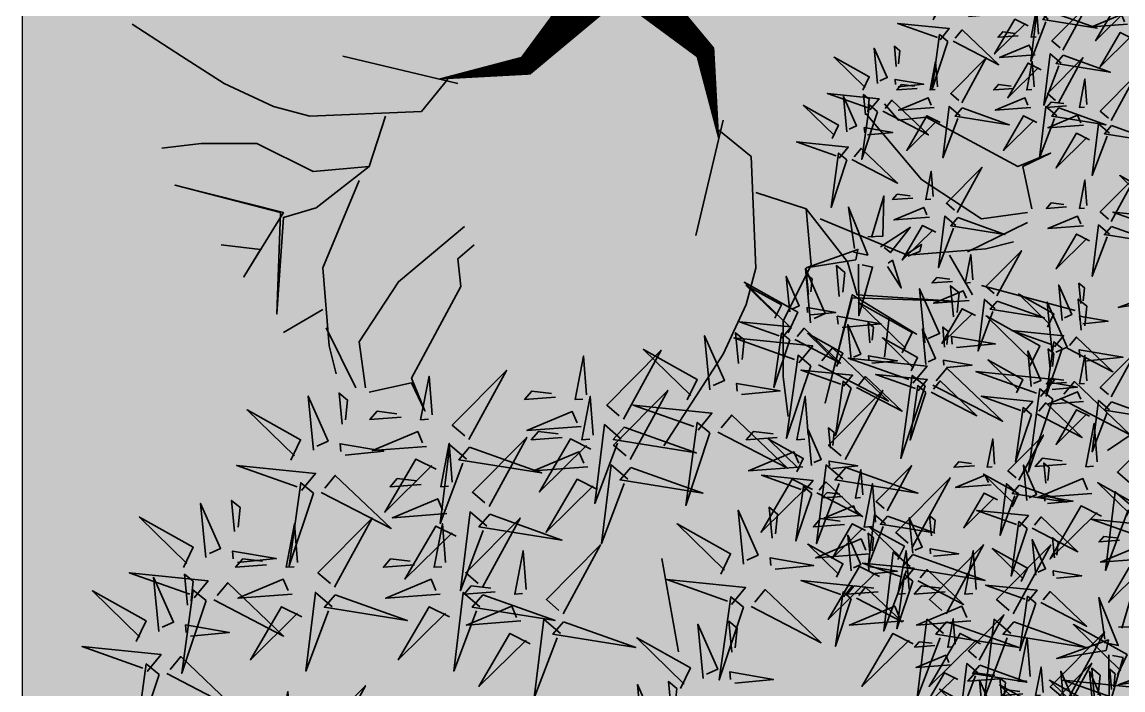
# Model space of a CAD drawing. Header units: millimetres. Extents: x -176651 to 424033, y -469666 to 486614.
# Drawn here: x 220312 to 220899, y 65983 to 66338 of the extents above; entities that cross this region are included whole.
import ezdxf

# ---------------------------------------------------------------- set-up
doc = ezdxf.new("R2010")
doc.units = ezdxf.units.MM
doc.layers.add('1625_West Villa$0$ad-Elevation 10', color=8, linetype='Continuous')
doc.layers.add('1625_West Villa$0$ad-Verandah', color=8, linetype='Continuous')
doc.layers.add('1625_West Villa$0$ad-Landscape', color=8, linetype='Continuous', lineweight=35)

# ---------------------------------------------------------------- blocks, each defined once
blk = doc.blocks.new('1625_West Villa$0$bamboo')
at = {"layer": '1625_West Villa$0$ad-Landscape', "color": 76}
for p, q in [((-23.6, 61.9), (-370, 296.3)), ((-470.6, -139.1), (-761.2, -217.2))]:
    blk.add_line(p, q, dxfattribs=at)
at = {"layer": '1625_West Villa$0$ad-Landscape', "color": 62}
blk.add_line((-124.2, -652.6), (-157.7, -842.3), dxfattribs=at)
at = {"layer": '1625_West Villa$0$ad-Landscape', "color": 76}
for points in [[(-802.5, 1139.6), (-782.6, 1098), (-891.6, 1037.1), (-795.3, 1130.9)], [(-756.8, 1119.3), (-767.3, 1009.2), (-726.8, 1100.5), (-749.7, 1110.6)], [(-773.2, 987.3), (-807.1, 958.2), (-826.6, 1118), (-780.4, 995.8)], [(-461.1, 1112.3), (-441.3, 1070.7), (-550.3, 1009.8), (-454, 1103.7)], [(-495.2, 1097.3), (-418.8, 957), (-529.1, 1068.2), (-503.7, 1090.1)], [(-415.5, 1092), (-426, 981.9), (-385.5, 1073.2), (-408.4, 1083.4)], [(-365.5, 930.4), (-364.8, 1090.2), (-321.7, 939.6), (-354.5, 932.7)], [(-698.4, 1066), (-704.4, 1003.1), (-687.2, 1017.3), (-691.3, 1057.4)], [(-633.3, 1052.3), (-696.3, 1057), (-681.8, 1040.1), (-641.8, 1045)], [(-570.3, 1047.5), (-576.3, 968.8), (-593.4, 1057.2), (-577.6, 1056)], [(-357.1, 1038.7), (-363.1, 975.8), (-345.9, 990), (-350, 1030.1)], [(-767.1, 963.1), (-620.5, 1015.5), (-788.9, 988.5), (-767.1, 963.1)], [(-183, 999), (-336.7, 1023.7), (-176.1, 966.2), (-183, 999)], [(-768.3, 947.3), (-691.9, 807), (-802.2, 918.2), (-776.8, 940.1)], [(-374.1, 917.2), (-527.8, 941.9), (-367.2, 884.4), (-374.1, 917.2)], [(-592.6, 770.2), (-641.9, 917.8), (-618.4, 748.9), (-592.6, 770.2)], [(-380.5, 893), (-336.7, 902.2), (-396.6, 752.7), (-378.2, 882.1)], [(-576.8, 768.6), (-434.9, 842.2), (-548.4, 734.1), (-569.7, 760)], [(-336.2, 845.3), (-290.1, 843.6), (-286.7, 718.8), (-325.2, 847.6)], [(-959.1, 700.5), (-817.2, 774), (-930.7, 666), (-952, 691.8)], [(-616.9, 764.6), (-588.5, 730.1), (-748.7, 713.9), (-625.5, 757.5)], [(-261.6, 680.5), (-302.7, 659.9), (-365.8, 767.6), (-270, 673.2)], [(-638.6, 703.2), (-618.8, 661.6), (-727.8, 600.7), (-631.5, 694.6)], [(-619.9, 538.4), (-669.2, 686), (-645.7, 517), (-619.9, 538.4)], [(-593, 682.9), (-603.5, 572.8), (-563, 664.1), (-585.9, 674.3)], [(-528.6, 692.6), (-450, 684.9), (-538.7, 669.7), (-537.2, 685.5)], [(-534.6, 629.7), (-540.6, 566.8), (-523.4, 581), (-527.5, 621)], [(-280.9, 634.5), (-391.2, 642.7), (-299.1, 604.1), (-289.4, 627.2)], [(-604.1, 536.8), (-462.2, 610.4), (-575.7, 502.3), (-597, 528.2)], [(-289.2, 560), (-260.8, 525.6), (-421, 509.3), (-297.8, 552.9)], [(-333, 575), (-396, 579.7), (-381.4, 562.8), (-341.5, 567.7)], [(-650.3, 428.2), (-684.2, 399.1), (-703.7, 559), (-657.6, 436.7)], [(-712.1, 448.7), (-753.3, 428.1), (-816.4, 535.7), (-720.6, 441.4)], [(-644.2, 532.8), (-615.8, 498.3), (-776, 482), (-652.8, 525.7)], [(-311, 498.7), (-291.1, 457.1), (-400.1, 396.2), (-303.9, 490)], [(-665.9, 471.4), (-646.1, 429.8), (-755.1, 368.9), (-658.8, 462.8)], [(-644.2, 404), (-497.6, 456.4), (-666, 429.4), (-644.2, 404)], [(-620.3, 451.1), (-630.8, 341), (-590.3, 432.3), (-613.2, 442.5)], [(-555.9, 460.7), (-477.3, 453.1), (-566, 437.9), (-564.5, 453.6)], [(-731.5, 402.7), (-841.7, 410.9), (-749.6, 372.3), (-739.9, 395.4)], [(-645.4, 388.3), (-569, 247.9), (-679.3, 359.1), (-653.9, 381)], [(-561.9, 397.8), (-567.9, 334.9), (-550.7, 349.1), (-554.8, 389.2)], [(-783.5, 343.2), (-846.5, 347.9), (-832, 331), (-792, 335.9)], [(-720.5, 338.5), (-726.5, 259.7), (-743.5, 348.1), (-727.8, 346.9)], [(-606.2, 183.8), (-655.6, 331.4), (-632, 162.5), (-606.2, 183.8)], [(-363.6, 169.2), (-397.5, 140), (-417, 299.9), (-370.9, 177.6)], [(-425.4, 189.6), (-466.6, 169), (-529.7, 276.7), (-433.9, 182.4)], [(-590.5, 182.3), (-448.6, 255.9), (-562, 147.8), (-583.4, 173.7)], [(-918.2, 114.1), (-776.2, 187.7), (-889.7, 79.6), (-911, 105.5)], [(-357.5, 145), (-210.9, 197.3), (-379.3, 170.3), (-357.5, 145)], [(-630.5, 178.2), (-602.1, 143.7), (-762.3, 127.5), (-639.2, 171.1)], [(-444.7, 143.6), (-555, 151.8), (-462.9, 113.3), (-453.2, 136.3)], [(-652.3, 116.9), (-632.5, 75.3), (-741.4, 14.4), (-645.2, 108.2)], [(-510.6, -20.7), (-560, 126.9), (-536.5, -42), (-510.6, -20.7)], [(-358.7, 129.2), (-282.3, -11.2), (-392.6, 100.1), (-367.2, 121.9)], [(-606.6, 96.6), (-617.1, -13.5), (-576.7, 77.8), (-599.5, 88)], [(-542.2, 106.2), (-463.6, 98.6), (-552.3, 83.4), (-550.8, 99.1)], [(-496.8, 84.1), (-559.8, 88.8), (-545.3, 71.9), (-505.3, 76.8)], [(-433.8, 79.4), (-439.8, 0.6), (-456.8, 89), (-441.1, 87.9)], [(-494.9, -22.2), (-353, 51.3), (-466.5, -56.7), (-487.8, -30.9)], [(-535, -26.3), (-506.5, -60.8), (-666.8, -77), (-543.6, -33.4)], [(-511, -108), (-521.6, -218), (-481.1, -126.7), (-503.9, -116.6)], [(-446.7, -98.3), (-368, -105.9), (-456.8, -121.2), (-455.3, -105.4)], [(-183, -173.7), (-336.7, -149), (-176.1, -206.5), (-183, -173.7)], [(-452.7, -161.2), (-458.7, -224.1), (-441.4, -209.9), (-445.5, -169.8)], [(-363.6, -376.3), (-397.5, -405.4), (-417, -245.5), (-370.9, -367.8)], [(-425.4, -355.8), (-466.6, -376.5), (-529.7, -268.8), (-433.9, -363.1)], [(-357.5, -400.5), (-210.9, -348.1), (-379.3, -375.1), (-357.5, -400.5)], [(-444.7, -401.9), (-555, -393.6), (-462.9, -432.2), (-453.2, -409.1)], [(-221, -394.5), (-192.5, -429), (-352.8, -445.2), (-229.6, -401.6)], [(-358.7, -416.2), (-282.3, -556.6), (-392.6, -445.4), (-367.2, -423.5)], [(-496.8, -461.3), (-559.8, -456.6), (-545.3, -473.5), (-505.3, -468.6)], [(-433.8, -466), (-439.8, -544.8), (-456.8, -456.4), (-441.1, -457.6)], [(-242.7, -455.8), (-222.9, -497.4), (-331.8, -558.3), (-235.6, -464.5)], [(-197, -476.1), (-207.5, -586.2), (-167.1, -494.9), (-189.9, -484.8)], [(617.4, -483.1), (637.2, -524.7), (528.3, -585.6), (624.5, -491.7)], [(663.1, -503.4), (652.6, -613.5), (693, -522.2), (670.2, -512)], [(-138.6, -529.4), (-144.7, -592.3), (-127.4, -578.1), (-131.5, -538)], [(-363.6, -689.9), (-397.5, -719), (-417, -559.2), (-370.9, -681.4)], [(414.6, -689.9), (380.7, -719), (361.2, -559.2), (407.3, -681.4)], [(551.1, -689.9), (517.2, -719), (497.7, -559.2), (543.9, -681.4)], [(665.2, -552.6), (741.7, -693), (631.3, -581.7), (656.8, -559.9)], [(789.3, -544.5), (817.8, -578.9), (657.5, -595.2), (780.7, -551.6)], [(721.5, -556.7), (715.5, -619.6), (732.7, -605.4), (728.6, -565.3)], [(767.6, -605.8), (787.4, -647.4), (678.5, -708.3), (774.7, -614.5)], [(796.9, -949), (763, -978.1), (743.5, -818.2), (789.6, -940.5)], [(735.1, -928.5), (693.9, -949.2), (630.8, -841.5), (726.6, -935.8)], [(801.8, -988.9), (878.2, -1129.3), (767.9, -1018.1), (793.3, -996.2)], [(726.7, -1038.7), (720.7, -1117.5), (703.7, -1029.1), (719.4, -1030.3)], [(651.9, -1167.6), (793.8, -1094.1), (680.3, -1202.1), (659, -1176.3)], [(700.2, -1243.7), (778.8, -1251.3), (690.1, -1266.6), (691.6, -1250.8)]]:
    blk.add_lwpolyline(points, dxfattribs=at)
at = {"layer": '1625_West Villa$0$ad-Landscape', "color": 62}
for points in [[(-835, 1007.8), (-876.2, 987.1), (-939.2, 1094.8), (-843.4, 1000.5)], [(-854.3, 961.7), (-964.6, 970), (-872.5, 931.4), (-862.8, 954.4)], [(-1166, 756.5), (-1215.3, 904.1), (-1191.8, 735.2), (-1166, 756.5)], [(-906.4, 902.3), (-969.4, 907), (-954.8, 890.1), (-914.9, 895)], [(-843.4, 897.5), (-849.4, 818.8), (-866.4, 907.2), (-850.7, 906)], [(-1150.2, 755), (-1008.3, 828.6), (-1121.8, 720.5), (-1143.1, 746.4)], [(-974.8, 702), (-1024.2, 849.6), (-1000.7, 680.7), (-974.8, 702)], [(-1190.3, 750.9), (-1161.9, 716.5), (-1322.1, 700.2), (-1198.9, 743.8)], [(-999.2, 696.4), (-970.7, 661.9), (-1131, 645.7), (-1007.8, 689.3)], [(-1212, 689.6), (-1192.2, 648), (-1301.2, 587.1), (-1204.9, 680.9)], [(-1102, 678.9), (-1023.4, 671.3), (-1112.1, 656.1), (-1110.6, 671.8)], [(-1166.4, 669.3), (-1176.9, 559.2), (-1136.4, 650.5), (-1159.3, 660.7)], [(-1059.9, 523.7), (-1093.8, 494.6), (-1113.3, 654.4), (-1067.1, 532.2)], [(-1121.7, 544.2), (-1162.9, 523.5), (-1225.9, 631.2), (-1130.2, 536.9)], [(-1020.9, 635), (-1001.1, 593.4), (-1110, 532.6), (-1013.8, 626.4)], [(-1108, 616), (-1114, 553.1), (-1096.8, 567.3), (-1100.9, 607.4)], [(-975.2, 614.7), (-985.8, 504.7), (-945.3, 596), (-968.1, 606.1)], [(-910.8, 624.4), (-832.2, 616.8), (-921, 601.5), (-919.5, 617.3)], [(-1288.8, 429.3), (-1338.2, 576.9), (-1314.7, 408), (-1288.8, 429.3)], [(-916.9, 561.5), (-922.9, 498.6), (-905.6, 512.8), (-909.7, 552.9)], [(-1053.8, 499.5), (-907.2, 551.9), (-1075.6, 524.9), (-1053.8, 499.5)], [(-1273.1, 427.7), (-1131.2, 501.3), (-1244.7, 393.3), (-1266, 419.1)], [(-1141, 498.1), (-1251.3, 506.4), (-1159.2, 467.8), (-1149.5, 490.8)], [(-1055, 483.7), (-978.6, 343.4), (-1088.9, 454.6), (-1063.5, 476.4)], [(-1193.1, 438.6), (-1256.1, 443.4), (-1241.5, 426.4), (-1201.6, 431.4)], [(-1130.1, 433.9), (-1136.1, 355.2), (-1153.1, 443.6), (-1137.4, 442.4)], [(-1313.2, 423.7), (-1284.7, 389.2), (-1445, 373), (-1321.8, 416.6)], [(-1334.9, 362.3), (-1315.1, 320.7), (-1424, 259.8), (-1327.8, 353.7)], [(-1289.2, 342), (-1299.8, 231.9), (-1259.3, 323.3), (-1282.1, 333.4)], [(-1224.9, 351.7), (-1146.2, 344), (-1235, 328.8), (-1233.5, 344.6)], [(-1230.9, 288.8), (-1236.9, 225.9), (-1219.6, 240.1), (-1223.8, 280.1)], [(-1166, 102), (-1215.3, 249.6), (-1191.8, 80.7), (-1166, 102)], [(-933.9, 115.6), (-983.2, 263.3), (-959.7, 94.3), (-933.9, 115.6)], [(-1150.2, 100.5), (-1008.3, 174), (-1121.8, 66), (-1143.1, 91.9)], [(-1357.1, -48), (-1406.5, 99.6), (-1382.9, -69.3), (-1357.1, -48)], [(-1190.3, 96.4), (-1161.9, 61.9), (-1322.1, 45.7), (-1198.9, 89.3)], [(-958.2, 110.1), (-929.8, 75.6), (-1090, 59.3), (-966.8, 103)], [(-979.9, 48.7), (-960.1, 7.1), (-1069.1, -53.8), (-972.8, 40.1)], [(-1341.4, -49.5), (-1199.5, 24), (-1312.9, -84), (-1334.3, -58.1)], [(-1212, 35.1), (-1192.2, -6.5), (-1301.2, -67.4), (-1204.9, 26.4)], [(-1102, 24.4), (-1023.4, 16.8), (-1112.1, 1.6), (-1110.6, 17.3)], [(-934.3, 28.4), (-944.8, -81.7), (-904.3, 9.6), (-927.2, 19.8)], [(-869.9, 38), (-791.3, 30.4), (-880, 15.2), (-878.5, 30.9)], [(-548.2, 43.3), (-554.2, -19.6), (-537, -5.4), (-541.1, 34.7)], [(-1166.4, 14.8), (-1176.9, -95.3), (-1136.4, -4), (-1159.3, 6.1)], [(-718.6, -144.5), (-752.5, -173.6), (-772, -13.7), (-725.8, -136)], [(-1108, -38.5), (-1114, -101.4), (-1096.8, -87.2), (-1100.9, -47.1)], [(-780.4, -124), (-821.5, -144.7), (-884.6, -37), (-788.8, -131.3)], [(-875.9, -24.9), (-881.9, -87.8), (-864.7, -73.6), (-868.8, -33.5)], [(-1381.4, -53.6), (-1353, -88.1), (-1513.2, -104.3), (-1390.1, -60.7)], [(-556.7, -87.7), (-536.9, -129.3), (-645.8, -190.1), (-549.6, -96.3)], [(-1403.2, -114.9), (-1383.3, -156.5), (-1492.3, -217.4), (-1396.1, -123.6)], [(-1293.1, -125.6), (-1214.5, -133.2), (-1303.2, -148.4), (-1301.7, -132.7)], [(-1143.7, -283.2), (-1143, -123.3), (-1099.9, -274), (-1132.7, -280.9)], [(-712.5, -168.7), (-565.9, -116.3), (-734.3, -143.3), (-712.5, -168.7)], [(-1357.5, -135.2), (-1368, -245.3), (-1327.6, -154), (-1350.4, -143.9)], [(-799.7, -170.1), (-910, -161.8), (-817.9, -200.4), (-808.2, -177.3)], [(-1299.1, -188.5), (-1305.1, -251.4), (-1287.9, -237.2), (-1292, -197.1)], [(-713.7, -184.4), (-637.3, -324.8), (-747.6, -213.6), (-722.2, -191.7)], [(-1053.9, -275.7), (-1010.7, -209.6), (-1038.4, -295.3), (-1051.6, -286.6)], [(-851.8, -229.5), (-914.8, -224.8), (-900.2, -241.7), (-860.3, -236.8)], [(-788.8, -234.2), (-794.8, -313), (-811.8, -224.6), (-796, -225.8)], [(-1152.3, -296.4), (-1306, -271.7), (-1145.4, -329.2), (-1152.3, -296.4)], [(-841.4, -403.5), (-875.3, -432.7), (-894.8, -272.8), (-848.7, -395.1)], [(-1158.7, -320.6), (-1114.9, -311.4), (-1174.8, -460.8), (-1156.4, -331.5)], [(-903.2, -383.1), (-944.4, -403.7), (-1007.5, -296), (-911.7, -390.3)], [(-1000.9, -310.2), (-948, -344.7), (-952.6, -322.9), (-990, -307.9)], [(-1075.2, -337.2), (-982.6, -397.6), (-1044.7, -319.4), (-1064.3, -334.9)], [(-1114.4, -368.3), (-1068.3, -370), (-1064.9, -494.8), (-1103.4, -366)], [(-835.4, -427.8), (-688.8, -375.4), (-857.2, -402.4), (-835.4, -427.8)], [(-922.6, -429.1), (-1032.9, -420.9), (-940.7, -459.5), (-931.1, -436.4)], [(-836.6, -443.5), (-760.1, -583.9), (-870.5, -472.6), (-845, -450.8)], [(-1179.6, -607.1), (-1229, -459.4), (-1205.5, -628.4), (-1179.6, -607.1)], [(-974.6, -488.6), (-1037.7, -483.9), (-1023.1, -500.8), (-983.1, -495.9)], [(-911.6, -493.3), (-917.6, -572.1), (-934.7, -483.7), (-918.9, -484.8)], [(-1163.9, -608.6), (-1022, -535), (-1135.5, -643.1), (-1156.8, -617.2)], [(-119.8, -578.6), (-100, -620.2), (-209, -681), (-112.7, -587.2)], [(-425.4, -669.4), (-466.6, -690.1), (-529.7, -582.4), (-433.9, -676.7)], [(-74.2, -598.9), (-84.7, -708.9), (-44.2, -617.6), (-67, -607.5)], [(8.2, -743.4), (-41.2, -595.8), (-17.7, -764.7), (8.2, -743.4)], [(-9.8, -589.2), (68.8, -596.8), (-19.9, -612), (-18.4, -596.3)], [(352.8, -669.4), (311.6, -690.1), (248.5, -582.4), (344.3, -676.7)], [(489.3, -669.4), (448.2, -690.1), (385.1, -582.4), (480.9, -676.7)], [(527.1, -597.7), (464.1, -593), (478.7, -609.9), (518.7, -605)], [(590.2, -602.4), (584.1, -681.2), (567.1, -592.8), (582.9, -593.9)], [(-1204, -612.6), (-1175.5, -647.1), (-1335.8, -663.4), (-1212.6, -619.7)], [(-1084.1, -757), (-1133.4, -609.4), (-1109.9, -778.4), (-1084.1, -757)], [(-827.8, -744.4), (-861.7, -773.6), (-881.2, -613.7), (-835.1, -736)], [(-527.4, -744.4), (-561.3, -773.6), (-580.8, -613.7), (-534.7, -736)], [(-889.6, -724), (-930.8, -744.6), (-993.8, -636.9), (-898.1, -731.2)], [(-589.2, -724), (-630.4, -744.6), (-693.5, -636.9), (-597.7, -731.2)], [(-357.5, -714.1), (-210.9, -661.7), (-379.3, -688.7), (-357.5, -714.1)], [(-15.8, -652.1), (-21.8, -715), (-4.6, -700.8), (-8.7, -660.7)], [(420.7, -714.1), (567.3, -661.7), (398.9, -688.7), (420.7, -714.1)], [(557.2, -714.1), (703.8, -661.7), (535.4, -688.7), (557.2, -714.1)], [(-1225.7, -674), (-1205.9, -715.6), (-1314.8, -776.5), (-1218.6, -682.6)], [(-1115.6, -684.7), (-1037, -692.3), (-1125.7, -707.5), (-1124.2, -691.8)], [(-1068.3, -758.6), (-926.4, -685), (-1039.9, -793.1), (-1061.2, -767.2)], [(23.9, -744.9), (165.8, -671.4), (52.3, -779.4), (31, -753.6)], [(-1180, -694.3), (-1190.5, -804.4), (-1150.1, -713.1), (-1172.9, -702.9)], [(-444.7, -715.5), (-555, -707.2), (-462.9, -745.8), (-453.2, -722.8)], [(333.5, -715.5), (223.2, -707.2), (315.3, -745.8), (325, -722.8)], [(346.4, -826.2), (312.4, -855.4), (293, -695.5), (339.1, -817.8)], [(470, -715.5), (359.7, -707.2), (451.8, -745.8), (461.5, -722.8)], [(-821.7, -768.6), (-675.1, -716.3), (-843.5, -743.3), (-821.7, -768.6)], [(-521.3, -768.6), (-374.8, -716.3), (-543.2, -743.3), (-521.3, -768.6)], [(-358.7, -729.9), (-282.3, -870.2), (-392.6, -759), (-367.2, -737.1)], [(284.5, -805.8), (243.4, -826.4), (180.3, -718.7), (276.1, -813.1)], [(419.5, -729.9), (495.9, -870.2), (385.6, -759), (411, -737.1)], [(556, -729.9), (632.4, -870.2), (522.1, -759), (547.5, -737.1)], [(-1121.6, -747.6), (-1127.7, -810.5), (-1110.4, -796.3), (-1114.5, -756.2)], [(-16.2, -749), (12.3, -783.5), (-148, -799.7), (-24.8, -756.1)], [(-1108.4, -762.6), (-1079.9, -797.1), (-1240.2, -813.4), (-1117, -769.7)], [(-908.9, -770), (-1019.2, -761.8), (-927.1, -800.3), (-917.4, -777.3)], [(-608.6, -770), (-718.8, -761.8), (-626.7, -800.3), (-617.1, -777.3)], [(-513.8, -908.1), (-547.7, -937.2), (-567.2, -777.3), (-521, -899.6)], [(-496.8, -774.9), (-559.8, -770.2), (-545.3, -787.1), (-505.3, -782.2)], [(-433.8, -779.7), (-439.8, -858.4), (-456.8, -770), (-441.1, -771.2)], [(281.4, -774.9), (218.4, -770.2), (232.9, -787.1), (272.9, -782.2)], [(344.4, -779.7), (338.4, -858.4), (321.4, -770), (337.1, -771.2)], [(417.9, -774.9), (354.9, -770.2), (369.5, -787.1), (409.4, -782.2)], [(480.9, -779.7), (474.9, -858.4), (457.9, -770), (473.7, -771.2)], [(-822.9, -784.4), (-746.5, -924.8), (-856.8, -813.5), (-831.4, -791.7)], [(-575.6, -887.6), (-616.8, -908.3), (-679.8, -800.6), (-584, -894.9)], [(-522.5, -784.4), (-446.1, -924.8), (-556.4, -813.5), (-531, -791.7)], [(352.4, -850.5), (499, -798.1), (330.6, -825.1), (352.4, -850.5)], [(-1130.1, -824), (-1110.3, -865.6), (-1219.3, -926.5), (-1123, -832.6)], [(-961, -829.5), (-1024, -824.8), (-1009.5, -841.7), (-969.5, -836.8)], [(-898, -834.2), (-904, -913), (-921, -824.6), (-905.3, -825.7)], [(-865.6, -975.2), (-915, -827.6), (-891.5, -996.5), (-865.6, -975.2)], [(-660.6, -829.5), (-723.6, -824.8), (-709.1, -841.7), (-669.1, -836.8)], [(-597.6, -834.2), (-603.6, -913), (-620.7, -824.6), (-604.9, -825.7)], [(-37.9, -810.4), (-18.1, -852), (-127, -912.8), (-30.8, -819)], [(72.2, -821), (150.8, -828.6), (62, -843.8), (63.5, -828.1)], [(-1084.5, -844.3), (-1095, -954.4), (-1054.5, -863.1), (-1077.3, -852.9)], [(-1020.1, -834.7), (-941.4, -842.3), (-1030.2, -857.5), (-1028.7, -841.8)], [(7.8, -830.7), (-2.8, -940.7), (37.7, -849.4), (14.9, -839.3)], [(265.2, -851.8), (154.9, -843.6), (247, -882.2), (256.7, -859.1)], [(351.2, -866.2), (427.7, -1006.6), (317.3, -895.4), (342.8, -873.5)], [(-507.7, -932.3), (-361.1, -879.9), (-529.5, -906.9), (-507.7, -932.3)], [(-227.1, -1003.5), (-261, -1032.7), (-280.5, -872.8), (-234.3, -995)], [(66.1, -883.9), (60.1, -946.8), (77.4, -932.6), (73.3, -892.5)], [(209.8, -1003.5), (175.9, -1032.7), (156.4, -872.8), (202.6, -995)], [(-1026.1, -897.6), (-1032.1, -960.5), (-1014.9, -946.3), (-1019, -906.2)], [(-849.9, -976.7), (-708, -903.2), (-821.4, -1011.2), (-842.8, -985.4)], [(-554.7, -1044.4), (-588.6, -1073.6), (-608.1, -913.7), (-562, -1036)], [(-288.9, -983), (-330, -1003.7), (-393.1, -896), (-297.3, -990.3)], [(148, -983), (106.8, -1003.7), (43.8, -896), (139.5, -990.3)], [(213.1, -911.3), (150.1, -906.6), (164.7, -923.5), (204.7, -918.6)], [(276.1, -916), (270.1, -994.8), (253.1, -906.4), (268.9, -907.6)], [(-616.5, -1023.9), (-657.7, -1044.6), (-720.8, -936.9), (-625, -1031.2)], [(-594.9, -933.7), (-705.2, -925.4), (-613.1, -964), (-603.4, -940.9)], [(-508.9, -948), (-432.5, -1088.4), (-542.8, -977.2), (-517.4, -955.3)], [(-240.7, -1085.3), (-274.6, -1114.5), (-294.1, -954.6), (-248, -1076.9)], [(-60.1, -1097.9), (-109.5, -950.3), (-85.9, -1119.2), (-60.1, -1097.9)], [(-889.9, -980.8), (-861.5, -1015.3), (-1021.7, -1031.5), (-898.6, -987.9)], [(-302.5, -1064.9), (-343.7, -1085.5), (-406.8, -977.8), (-311, -1072.1)], [(-221, -1027.7), (-74.4, -975.4), (-242.8, -1002.3), (-221, -1027.7)], [(215.9, -1027.7), (362.5, -975.4), (194.1, -1002.3), (215.9, -1027.7)], [(715.7, -974.6), (605.5, -966.3), (697.6, -1004.9), (707.3, -981.8)], [(-647, -993.1), (-710, -988.4), (-695.4, -1005.3), (-655.5, -1000.4)], [(-584, -997.8), (-590, -1076.6), (-607, -988.2), (-591.3, -989.4)], [(-548.6, -1068.6), (-402.1, -1016.3), (-570.5, -1043.2), (-548.6, -1068.6)], [(-308.2, -1029.1), (-418.5, -1020.8), (-326.4, -1059.4), (-316.7, -1036.4)], [(-44.4, -1099.5), (97.5, -1025.9), (-15.9, -1134), (-37.3, -1108.1)], [(128.7, -1029.1), (18.4, -1020.8), (110.5, -1059.4), (120.2, -1036.4)], [(636.2, -1166.1), (586.8, -1018.5), (610.3, -1187.4), (636.2, -1166.1)], [(-911.7, -1042.2), (-891.9, -1083.8), (-1000.8, -1144.6), (-904.6, -1050.8)], [(-222.2, -1043.5), (-145.8, -1183.9), (-256.1, -1072.6), (-230.7, -1050.8)], [(214.7, -1043.5), (291.1, -1183.9), (180.8, -1072.6), (206.2, -1050.8)], [(376.8, -1193.4), (327.4, -1045.8), (350.9, -1214.7), (376.8, -1193.4)], [(663.7, -1034), (600.7, -1029.3), (615.2, -1046.2), (655.2, -1041.3)], [(-866, -1062.5), (-876.5, -1172.5), (-836.1, -1081.2), (-858.9, -1071.1)], [(-801.6, -1052.8), (-723, -1060.4), (-811.7, -1075.7), (-810.2, -1059.9)], [(-635.9, -1070), (-746.1, -1061.7), (-654, -1100.3), (-644.4, -1077.3)], [(-234.6, -1109.5), (-88.1, -1057.2), (-256.5, -1084.1), (-234.6, -1109.5)], [(-549.8, -1084.4), (-473.4, -1224.8), (-583.8, -1113.5), (-558.3, -1091.7)], [(-360.3, -1088.6), (-423.3, -1083.8), (-408.7, -1100.8), (-368.8, -1095.8)], [(-297.3, -1093.3), (-303.3, -1172), (-320.3, -1083.6), (-304.5, -1084.8)], [(76.6, -1088.6), (13.6, -1083.8), (28.1, -1100.8), (68.1, -1095.8)], [(144.7, -1234.3), (95.3, -1086.7), (118.8, -1255.6), (144.7, -1234.3)], [(139.6, -1093.3), (133.6, -1172), (116.6, -1083.6), (132.3, -1084.8)], [(-807.6, -1115.7), (-813.6, -1178.6), (-796.4, -1164.4), (-800.5, -1124.4)], [(-321.9, -1110.9), (-432.1, -1102.7), (-340, -1141.2), (-330.3, -1118.2)], [(-84.4, -1103.5), (-56, -1138), (-216.2, -1154.2), (-93.1, -1110.6)], [(-687.9, -1129.5), (-751, -1124.7), (-736.4, -1141.7), (-696.4, -1136.8)], [(-624.9, -1134.2), (-630.9, -1213), (-648, -1124.6), (-632.2, -1125.7)], [(-235.8, -1125.3), (-159.4, -1265.7), (-269.7, -1154.4), (-244.3, -1132.6)], [(392.5, -1194.9), (534.4, -1121.4), (420.9, -1229.4), (399.6, -1203.5)], [(160.4, -1235.8), (302.3, -1162.3), (188.8, -1270.3), (167.5, -1244.4)], [(-373.9, -1170.4), (-436.9, -1165.7), (-422.4, -1182.6), (-382.4, -1177.7)], [(-310.9, -1175.1), (-316.9, -1253.9), (-334, -1165.5), (-318.2, -1166.6)], [(-106.2, -1164.9), (-86.3, -1206.5), (-195.3, -1267.4), (-99.1, -1173.5)], [(-60.5, -1185.2), (-71, -1295.3), (-30.6, -1204), (-53.4, -1193.8)], [(3.9, -1175.6), (82.5, -1183.2), (-6.2, -1198.4), (-4.7, -1182.7)], [(611.8, -1171.7), (640.3, -1206.2), (480.1, -1222.4), (603.2, -1178.8)], [(352.4, -1199), (380.9, -1233.5), (220.7, -1249.7), (343.8, -1206.1)], [(120.3, -1239.9), (148.8, -1274.4), (-11.4, -1290.6), (111.7, -1247)], [(-2.1, -1238.5), (-8.1, -1301.4), (9.1, -1287.1), (5, -1247.1)], [(590.1, -1233.1), (609.9, -1274.7), (501, -1335.5), (597.2, -1241.7)], [(330.7, -1260.4), (350.5, -1301.9), (241.6, -1362.8), (337.8, -1269)], [(440.8, -1271), (519.4, -1278.6), (430.7, -1293.8), (432.2, -1278.1)], [(635.8, -1253.4), (625.3, -1363.4), (665.7, -1272.1), (642.9, -1262)], [(376.4, -1280.6), (365.9, -1390.7), (406.3, -1299.4), (383.5, -1289.3)], [(98.6, -1301.3), (118.4, -1342.9), (9.5, -1403.7), (105.7, -1309.9)], [(208.7, -1311.9), (287.3, -1319.5), (198.6, -1334.7), (200.1, -1319)], [(694.2, -1306.6), (688.2, -1369.5), (705.4, -1355.3), (701.3, -1315.3)], [(144.3, -1321.5), (133.8, -1431.6), (174.2, -1340.3), (151.4, -1330.2)], [(434.8, -1333.9), (428.8, -1396.8), (446, -1382.6), (441.9, -1342.5)], [(202.7, -1374.8), (196.7, -1437.7), (213.9, -1423.5), (209.8, -1383.4)]]:
    blk.add_lwpolyline(points, dxfattribs=at)
blk = doc.blocks.new('1625_West Villa$0$A$C06C421F0')
at = {"layer": '1625_West Villa$0$ad-Landscape'}
for points in [[(353.42, 359.91, 35.98, 14.39, 0), (288.34, 421.22, 14.39, 0.72, 0), (277.95, 487.37, 0, 0, 0), (277.95, 448, 0, 0, 0), (195.69, 472.53, 0, 0, 0), (178.52, 467.69, 0, 0, 0), (120.22, 379.6, 0, 0, 0), (140.56, 404.12, 0, 0, 0), (144.17, 359.91, 0, 0, 0), (140.56, 404.12, 0, 0, 0), (178.52, 467.69, 0, 0, 0), (71.86, 433.48, 0, 0, 0), (27.57, 482.53, 0, 0, 0), (71.86, 430.9, 0, 0, 0), (27.57, 418.64, 0, 0, 0), (6.78, 426.06, 0, 0, 0), (27.57, 413.8, 0, 0, 0), (3.62, 372.17, 0, 0, 0), (27.57, 413.8, 0, 0, 0), (0, 323.13, 0, 0, 0)], [(366.46, 359.97, 35.98, 14.39, 0), (431.54, 298.66, 14.39, 0.72, 0), (441.94, 232.52, 0, 0, 0), (441.94, 271.88, 0, 0, 0), (524.19, 247.36, 0, 0, 0), (541.37, 252.2, 0, 0, 0), (599.67, 340.29, 0, 0, 0), (579.33, 315.77, 0, 0, 0), (575.71, 359.97, 0, 0, 0), (579.33, 315.77, 0, 0, 0), (541.37, 252.2, 0, 0, 0), (648.03, 286.4, 0, 0, 0), (692.32, 237.36, 0, 0, 0), (648.03, 288.98, 0, 0, 0), (692.32, 301.25, 0, 0, 0), (713.11, 293.82, 0, 0, 0), (692.32, 306.09, 0, 0, 0), (716.27, 347.71, 0, 0, 0), (692.32, 306.09, 0, 0, 0), (719.89, 396.76, 0, 0, 0)], [(359.97, 353.42, 35.98, 14.39, 0), (298.66, 288.34, 14.39, 0.72, 0), (232.52, 277.95, 0, 0, 0), (271.88, 277.95, 0, 0, 0), (247.36, 195.69, 0, 0, 0), (252.2, 178.52, 0, 0, 0), (340.29, 120.22, 0, 0, 0), (315.77, 140.56, 0, 0, 0), (359.97, 144.17, 0, 0, 0), (315.77, 140.56, 0, 0, 0), (252.2, 178.52, 0, 0, 0), (286.4, 71.86, 0, 0, 0), (237.36, 27.57, 0, 0, 0), (288.98, 71.86, 0, 0, 0), (301.25, 27.57, 0, 0, 0), (293.82, 6.78, 0, 0, 0), (306.09, 27.57, 0, 0, 0), (347.71, 3.62, 0, 0, 0), (306.09, 27.57, 0, 0, 0), (396.76, 0, 0, 0, 0)]]:
    blk.add_lwpolyline(points, format="xyseb", dxfattribs=at)
for points in [[(239.94, 277.95), (220.25, 253.99), (137, 250.38), (109.9, 257.61), (73.11, 274.78), (41.49, 295.12), (4.71, 319.07)], [(247.36, 274.78), (161.53, 295.12)], [(565.32, 259.62), (575.71, 247.36), (596.5, 249.62), (664.75, 212.83), (689.15, 222.84), (668.36, 212.83), (675.14, 181.21)], [(193.47, 250.38), (181.21, 212.87), (139.59, 209.25), (97.64, 230.04), (56.01, 230.04), (26.65, 226.43)], [(445.1, 247.36), (424.76, 161.53)], [(551.76, 252.2), (592.89, 203.15), (637.63, 173.79), (671.98, 178.63)], [(441.94, 239.94), (465.89, 220.25), (469.51, 137), (462.28, 109.9), (445.1, 73.12), (424.76, 41.49), (400.81, 4.71)], [(181.21, 212.87), (141.84, 182.13), (117.32, 174.9), (112.48, 103.04), (115.06, 178.52), (36.65, 198.86), (117.32, 178.52), (87.96, 130.61), (100.22, 150.95), (70.86, 154.57)], [(173.79, 202.47), (146.68, 137.39), (151.52, 79.09), (156.69, 58.3)], [(469.51, 193.47), (507.02, 181.21), (510.63, 139.59), (489.84, 97.64), (489.84, 56.01), (493.46, 26.65)], [(507.02, 181.21), (537.75, 141.84), (544.98, 117.32), (616.84, 112.48), (541.37, 115.06), (521.03, 36.65), (541.37, 117.32), (589.27, 87.96), (568.93, 100.22), (565.32, 70.86)], [(517.41, 173.79), (582.49, 146.68), (640.79, 151.52), (661.58, 156.69)], [(252.2, 168.12), (203.15, 127), (173.79, 82.25), (178.63, 47.91)], [(627.24, 149.27), (671.98, 171.21)], [(259.62, 154.57), (247.36, 144.17), (249.62, 123.38), (212.83, 55.14), (222.84, 30.73), (212.83, 51.52), (181.21, 44.74)], [(613.68, 146.68), (630.85, 117.32)], [(146.68, 106.21), (117.32, 89.03)], [(149.27, 92.65), (171.21, 47.91)]]:
    blk.add_lwpolyline(points, dxfattribs=at)
blk = doc.blocks.new('1625_West Villa$0$zw$6CCD')
at = {"transparency": 33554559}
h = blk.add_hatch(color=256, dxfattribs=at)
h.dxf.hatch_style = 1
h.set_gradient(color1=(153, 204, 0), color2=(63, 127, 0), name='INVSPHERICAL')
h.paths.add_polyline_path([(-2430, 0), (-2430, -3295), (-1520, -3295), (-1520, 0)])
h = blk.add_hatch(dxfattribs=at)
h.set_pattern_fill('GRASS', color=74, angle=360)
h.set_pattern_definition([(90, (-2430, 0), (-17.96051, 17.96051), [4.7625, -31.15852]), (45, (-2430, 0), (-17.96051, 17.96051), [4.7625, -20.6375]), (135, (-2430, 0), (-17.96051, -17.96051), [4.7625, -20.6375])])
h.paths.add_polyline_path([(-2430, 0), (-2430, -3295), (-1520, -3295), (-1520, 0)])
at = {"layer": '1625_West Villa$0$ad-Elevation 10'}
blk.add_lwpolyline([(-2430, 0), (-2430, -3295), (-1520, -3295), (-1520, 0)], close=True, dxfattribs=at)
at = {"layer": '1625_West Villa$0$ad-Landscape', "xscale": 0.7144563243118911, "yscale": 0.7144563243118911, "zscale": 0.7144563243118911, "rotation": 359.9999999999999}
blk.add_blockref('1625_West Villa$0$A$C06C421F0', (-2374.65, -815.49), dxfattribs=at)
at = {"layer": '1625_West Villa$0$ad-Landscape', "linetype": 'Continuous', "rotation": 179.9999999999999}
for p, xscale, yscale, zscale in [((-1788.6, -763.94), -0.171360081536486, 0.1713600815364859, 0.171360081536486), ((-2047.91, -1092.95), -0.2620739326953535, 0.2620739326953534, 0.2620739326953535)]:
    blk.add_blockref('1625_West Villa$0$bamboo', p, dxfattribs=dict(at, xscale=xscale, yscale=yscale, zscale=zscale))
blk = doc.blocks.new('1625_West Villa')
at = {"layer": '1625_West Villa$0$ad-Verandah'}
blk.add_blockref('1625_West Villa$0$zw$6CCD', (0, 13620), dxfattribs=at)
blk = doc.blocks.new("All Plot's Villa Plans")
at = {"ltscale": 5}
blk.add_blockref('1625_West Villa', (222742.28, 53304.9), dxfattribs=at)

msp = doc.modelspace()

# ---------------------------------------------------------------- block references
at = {"ltscale": 5}
msp.add_blockref("All Plot's Villa Plans", (0, 0), dxfattribs=at)

doc.saveas('drawing.dxf')
